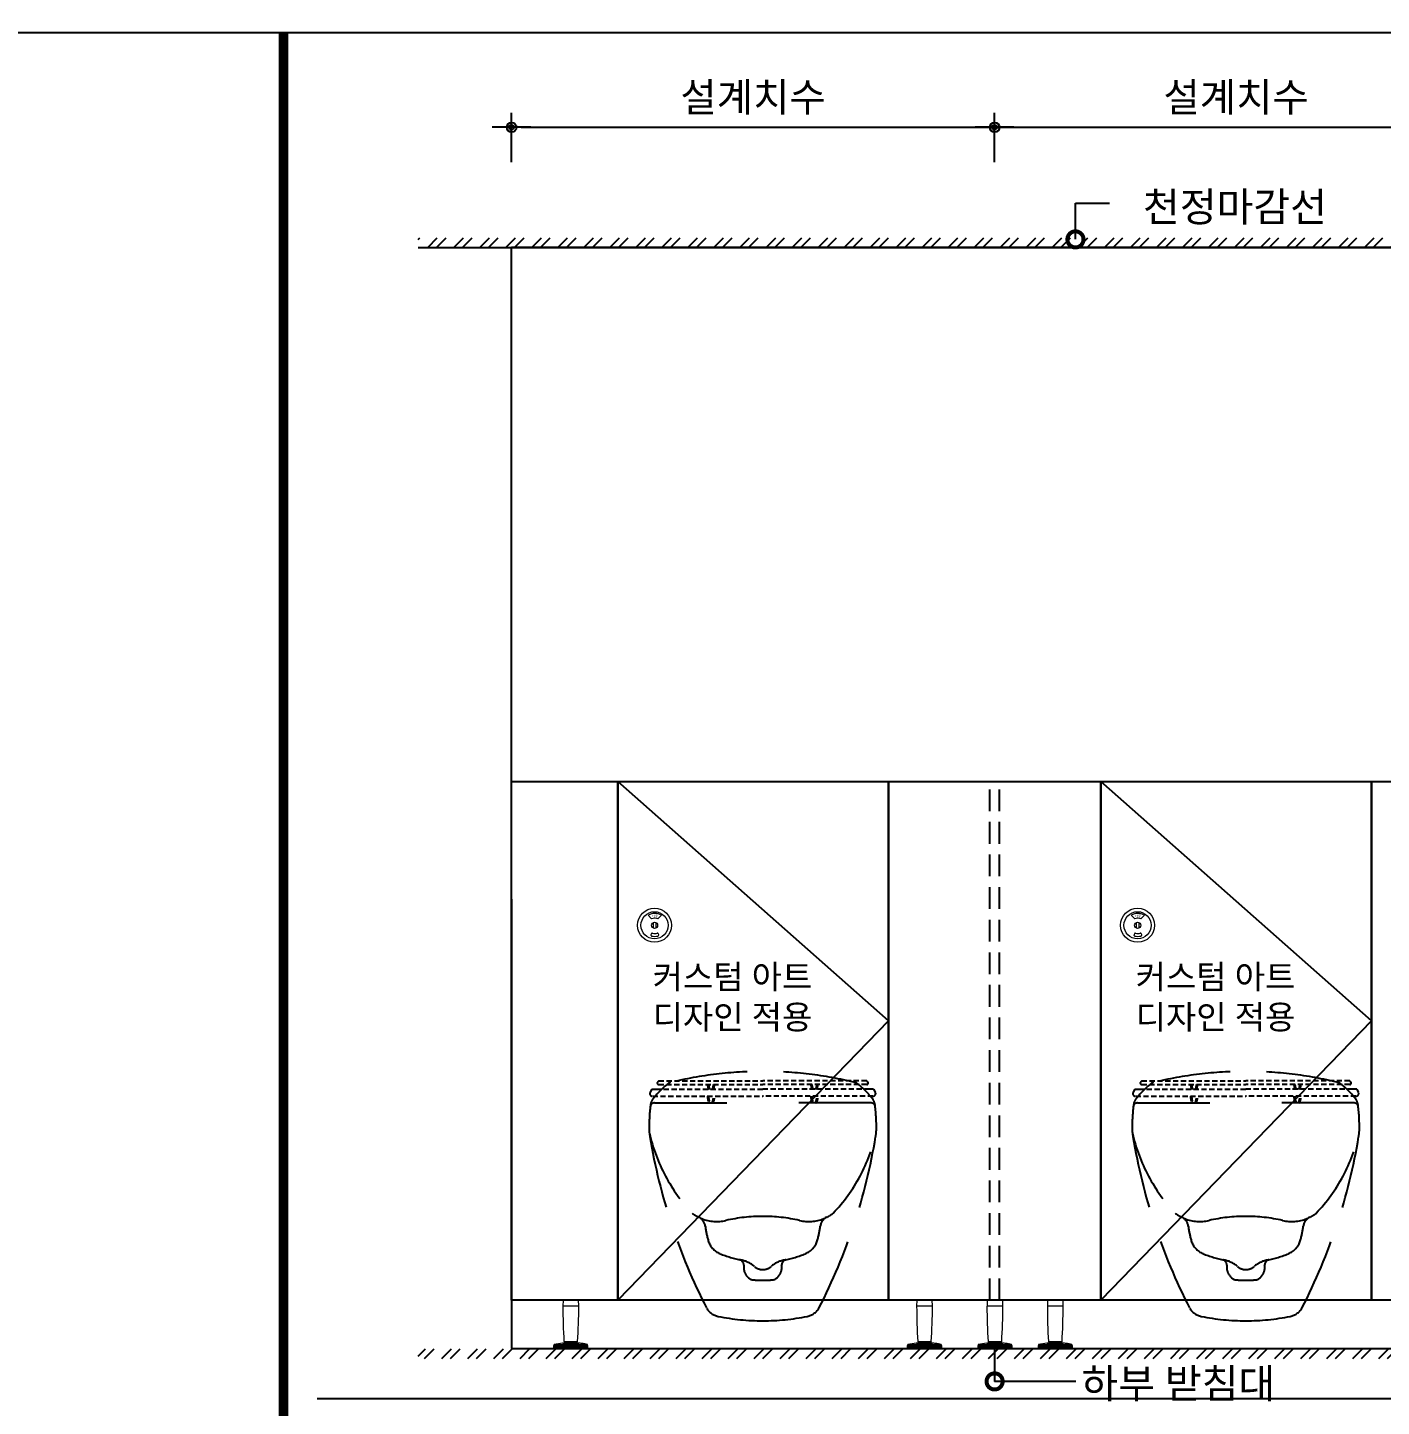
# Model space of a CAD drawing. Extents: x -256 to 8104, y -176 to 5714.
# Drawn here: x 2219 to 3621, y 4116 to 5543 of the extents above; entities that cross this region are included whole.
import ezdxf
from ezdxf.enums import TextEntityAlignment as Align

# ---------------------------------------------------------------- set-up
doc = ezdxf.new("R2010")
doc.units = 0
doc.header["$LTSCALE"] = 30
doc.linetypes.add('HIDDEN', pattern=[0.375, 0.25, -0.125])
doc.layers.get('0').update_dxf_attribs({"linetype": 'CONTINUOUS'})
doc.layers.get('DEFPOINTS').update_dxf_attribs({"linetype": 'CONTINUOUS'})
for name, color, linetype in [('curior-0Line', 252, 'CONTINUOUS'), ('DIM', 7, 'CONTINUOUS'), ('FIN', 5, 'CONTINUOUS'), ('HAT', 8, 'CONTINUOUS'), ('HID', 9, 'HIDDEN'), ('문자', 3, 'CONTINUOUS'), ('부자재', 4, 'CONTINUOUS'), ('잠금쇠(회전형)', 4, 'CONTINUOUS'), ('치수', 1, 'CONTINUOUS'), ('판넬', 2, 'CONTINUOUS'), ('해치', 8, 'CONTINUOUS')]:
    doc.layers.add(name, color=color, linetype=linetype)
doc.styles.add('HDW', font='gulim.ttc')
doc.styles.add('돋움', font='malgun.ttf')
doc.dimstyles.new('10', dxfattribs={"dimscale": 10, "dimtxt": 3, "dimasz": 1, "dimexe": 1.5, "dimexo": 2, "dimgap": 1, "dimtad": 1, "dimdec": 0, "dimlunit": 6, "dimtxsty": '돋움', "dimblk": 'DIMDOT', "dimcen": -1, "dimdle": 1.5, "dimclrt": 3, "dimazin": 3, "dimtfac": 1, "dimtdec": 0, "dimtix": 1, "dimtmove": 2, "dimatfit": 3, "dimldrblk": 'DIMDOT', "dimarcsym": 0})

# ---------------------------------------------------------------- blocks, each defined once
blk = doc.blocks.new('DIMDOT')
at = {"linetype": 'Continuous'}
blk.add_line((-2, 0), (2, 0), dxfattribs=at)
for radius in [0.5, 0.25]:
    blk.add_circle((0, 0), radius, dxfattribs=at)
blk = doc.blocks.new('*D557')
at = {"layer": 'DEFPOINTS', "color": 0}
for p in [(11575.8, -1249.7), (11075.8, -1306), (11575.8, -1306)]:
    blk.add_point(p, dxfattribs=at)
at = {"layer": 'DIM', "color": 0, "lineweight": -2, "ltscale": 10}
for p, q in [((11075.8, -1286), (11075.8, -1234.7)), ((11575.8, -1286), (11575.8, -1234.7)), ((11085.8, -1249.7), (11565.8, -1249.7))]:
    blk.add_line(p, q, dxfattribs=at)
at = {"layer": 'DIM', "color": 0, "lineweight": -2, "xscale": 10, "yscale": 10, "zscale": 10, "rotation": 180}
blk.add_blockref('DIMDOT', (11075.8, -1249.7), dxfattribs=at)
at = {"layer": 'DIM', "color": 0, "lineweight": -2, "xscale": 10, "yscale": 10, "zscale": 10}
blk.add_blockref('DIMDOT', (11575.8, -1249.7), dxfattribs=at)
at = {"layer": 'DIM', "color": 3, "insert": (11325.8, -1220.1), "char_height": 30, "attachment_point": 5, "style": '돋움'}
blk.add_mtext('설계치수', dxfattribs=at)
blk = doc.blocks.new('*D558')
at = {"layer": 'DEFPOINTS', "color": 0}
for p in [(12075.8, -1249.7), (11575.8, -1306), (12075.8, -1306)]:
    blk.add_point(p, dxfattribs=at)
at = {"layer": 'DIM', "color": 0, "lineweight": -2, "ltscale": 10}
for p, q in [((11575.8, -1286), (11575.8, -1234.7)), ((12075.8, -1286), (12075.8, -1234.7)), ((11585.8, -1249.7), (12065.8, -1249.7))]:
    blk.add_line(p, q, dxfattribs=at)
at = {"layer": 'DIM', "color": 0, "lineweight": -2, "xscale": 10, "yscale": 10, "zscale": 10, "rotation": 180}
blk.add_blockref('DIMDOT', (11575.8, -1249.7), dxfattribs=at)
at = {"layer": 'DIM', "color": 0, "lineweight": -2, "xscale": 10, "yscale": 10, "zscale": 10}
blk.add_blockref('DIMDOT', (12075.8, -1249.7), dxfattribs=at)
at = {"layer": 'DIM', "color": 3, "insert": (11825.8, -1220.1), "char_height": 30, "attachment_point": 5, "style": '돋움'}
blk.add_mtext('설계치수', dxfattribs=at)
blk = doc.blocks.new('A$C460A2A32')
at = {"color": 0}
for p, q in [((2.8, 20), (0.5, 16)), ((2.8, 20), (8.6, 20)), ((8.6, 20), (162.3, 20)), ((12.8, 32), (11.2, 30.4)), ((12.6, 27), (162.3, 27)), ((12.8, 32), (162.3, 32)), ((311.8, 32), (162.3, 32)), ((312, 27), (162.3, 27)), ((316, 20), (162.3, 20)), ((311.8, 32), (313.4, 30.4)), ((321.8, 20), (316, 20)), ((321.8, 20), (324.1, 16)), ((3.9, 10), (162.3, 10)), ((320.7, 10), (162.3, 10))]:
    blk.add_line(p, q, dxfattribs=at)
for centre, radius, start, end in [((12.6, 29), 2, 135, 270), ((108.9, 28.2), 26, 182.6717, 198.4118), ((107.4, 28.2), 23, 183.0205, 200.9186), ((68.6, 28.2), 23, 339.0814, 356.9795), ((67.1, 28.2), 26, 341.5882, 357.3283), ((257.5, 28.2), 26, 182.6717, 198.4118), ((256, 28.2), 23, 183.0205, 200.9186), ((217.2, 28.2), 23, 339.0814, 356.9795), ((215.7, 28.2), 26, 341.5882, 357.3283), ((312, 29), 2, 270, 45), ((3.9, 14), 4, 150.0107, 270), ((108.9, 10), 26, 180, 202.6199), ((107.4, 10), 23, 180, 205.7715), ((68.6, 10), 23, 334.2285, 0), ((67.1, 10), 26, 337.3801, 0), ((257.5, 10), 26, 180, 202.6199), ((256, 10), 23, 180, 205.7715), ((217.2, 10), 23, 334.2285, 0), ((215.7, 10), 26, 337.3801, 0), ((320.7, 14), 4, 270, 29.9893)]:
    blk.add_arc(centre, radius, start, end, dxfattribs=at)
blk = doc.blocks.new('_DOTSMALL')
at = {"color": 0, "linetype": 'ByBlock', "const_width": 0.5}
blk.add_lwpolyline([(-0.0625, 0, 1), (0.0625, 0, 1)], format="xyb", close=True, dxfattribs=at)
blk = doc.blocks.new('A$C63EC304E')
at = {"layer": '치수', "color": 1, "xscale": 2.5, "yscale": 2.5, "zscale": 2.5, "rotation": 234.3098741996962}
blk.add_blockref('_DOTSMALL', (0.31, 0.31), dxfattribs=at)
blk = doc.blocks.new('A$C2BC9653E')
at = {"layer": '치수', "xscale": 0.3333333333333333, "yscale": 0.3333333333333333, "zscale": 0.3333333333333333}
blk.add_blockref('A$C63EC304E', (0, 0), dxfattribs=at)
blk = doc.blocks.new('A$C7FC71301')
at = {"layer": '치수', "rotation": 180}
blk.add_blockref('A$C2BC9653E', (0.208, 0.208), dxfattribs=at)
blk = doc.blocks.new('A$C4A20372B')
at = {"layer": '치수'}
blk.add_blockref('A$C7FC71301', (0, 0), dxfattribs=at)
blk = doc.blocks.new('A$C566469F5')
at = {"layer": '치수'}
blk.add_blockref('A$C4A20372B', (0, 0), dxfattribs=at)
blk = doc.blocks.new('A$C7E317CD4')
at = {"layer": '해치', "xscale": 2, "yscale": 2, "zscale": 2}
blk.add_blockref('A$C566469F5', (0, 0), dxfattribs=at)
blk = doc.blocks.new('A$C601D7F27')
at = {"layer": '치수'}
blk.add_blockref('A$C7E317CD4', (0, 0), dxfattribs=at)
blk = doc.blocks.new('A$C38802C08')
at = {"layer": '치수'}
blk.add_blockref('A$C601D7F27', (0, 0), dxfattribs=at)
blk = doc.blocks.new('CRAYON_21', base_point=(8355.6, -6689.9))
at = {"layer": 'HAT'}
h = blk.add_hatch(dxfattribs=at)
h.set_pattern_fill('ANSI32', color=256, scale=2, style=0)
h.set_pattern_definition([(45, (-260.285, -7007.093), (-13.470384, 13.470384), []), (45, (-251.305, -7007.093), (-13.470384, 13.470384), [])])
h.paths.add_polyline_path([(10979.1, -1364.1), (12672.7, -1364.1), (12672.7, -1374.1), (10979.1, -1374.1)])
h = blk.add_hatch(dxfattribs=at)
h.set_pattern_fill('ANSI32', color=256, scale=2, style=0)
h.set_pattern_definition([(45, (-260.285, -6825.113), (-13.470384, 13.470384), []), (45, (-251.305, -6825.113), (-13.470384, 13.470384), [])])
h.paths.add_polyline_path([(10979.1, -2524.4), (12672.7, -2524.4), (12672.7, -2514.4), (10979.1, -2514.4)])
at = {"color": 2}
blk.add_line((10979.1, -1374.1), (12672.7, -1374.1), dxfattribs=at)
for p, q in [((11075.8, -2035.2), (11075.8, -1374.1)), ((11075.8, -2049), (11075.8, -2513.9)), ((11075.8, -2513.9), (12575.8, -2513.9))]:
    blk.add_line(p, q)
at = {"color": 8}
blk.add_line((10874.4, -2565.7), (14222.2, -2565.7), dxfattribs=at)
at = {"color": 2}
for points in [[(8354.9, -1151.5), (15607.2, -1151.5), (15607.2, -6689.8), (8354.9, -6689.8)], [(8354.9, -1151.5), (15607.2, -1151.5), (15607.2, -6689.8), (8354.9, -6689.8)], [(8354.9, -1151.5), (16336.8, -1151.5), (16336.8, -6689.8), (8354.9, -6689.8)]]:
    blk.add_lwpolyline(points, close=True, dxfattribs=at)
at = {"color": 8, "const_width": 10}
blk.add_lwpolyline([(10839.7, -3920.6), (10839.7, -1151.5)], dxfattribs=at)
at = {"layer": 'FIN', "color": 4, "linetype": 'Continuous', "lineweight": 15}
for p, q in [((11129.1, -2464.2), (11129.1, -2464.2)), ((11129.2, -2463.9), (11145.1, -2463.9)), ((11145.3, -2469.7), (11145.2, -2464.1)), ((11495.2, -2464.2), (11495.2, -2464.2)), ((11495.3, -2463.9), (11511.2, -2463.9)), ((11511.4, -2469.7), (11511.3, -2464.1)), ((11568.1, -2464.2), (11568.1, -2464.2)), ((11568.2, -2463.9), (11584.1, -2463.9)), ((11584.3, -2469.7), (11584.2, -2464.1)), ((11630.5, -2464.2), (11630.5, -2464.2)), ((11630.6, -2463.9), (11646.5, -2463.9)), ((11646.7, -2469.7), (11646.6, -2464.1)), ((11129.2, -2470), (11145, -2470)), ((11495.4, -2470), (11511.1, -2470)), ((11568.2, -2470), (11584, -2470)), ((11630.7, -2470), (11646.5, -2470)), ((11119.9, -2510), (11119.3, -2511.2)), ((11119.3, -2511.2), (11119.3, -2512.4)), ((11130.1, -2506.8), (11130.7, -2507.4)), ((11143.6, -2507.4), (11130.7, -2507.4)), ((11131.6, -2507.7), (11131, -2508.3)), ((11143.3, -2508.3), (11131, -2508.3)), ((11131.6, -2507.4), (11131.6, -2507.7)), ((11131.6, -2507.7), (11142.7, -2507.7)), ((11142.7, -2507.7), (11142.7, -2507.4)), ((11143.3, -2508.3), (11142.7, -2507.7)), ((11143.6, -2507.4), (11144.2, -2506.8)), ((11154.9, -2511.2), (11154.4, -2510)), ((11154.9, -2512.4), (11154.9, -2511.2)), ((11486, -2510), (11485.4, -2511.2)), ((11485.4, -2511.2), (11485.4, -2512.4)), ((11496.2, -2506.8), (11496.8, -2507.4)), ((11509.7, -2507.4), (11496.8, -2507.4)), ((11497.7, -2507.7), (11497.1, -2508.3)), ((11509.4, -2508.3), (11497.1, -2508.3)), ((11497.7, -2507.4), (11497.7, -2507.7)), ((11497.7, -2507.7), (11508.8, -2507.7)), ((11508.8, -2507.7), (11508.8, -2507.4)), ((11509.4, -2508.3), (11508.8, -2507.7)), ((11509.7, -2507.4), (11510.3, -2506.8)), ((11521.1, -2511.2), (11520.5, -2510)), ((11521.1, -2512.4), (11521.1, -2511.2)), ((11558.9, -2510), (11558.3, -2511.2)), ((11558.3, -2511.2), (11558.3, -2512.4)), ((11569.1, -2506.8), (11569.7, -2507.4)), ((11582.6, -2507.4), (11569.7, -2507.4)), ((11570.6, -2507.7), (11570, -2508.3)), ((11582.3, -2508.3), (11570, -2508.3)), ((11570.6, -2507.4), (11570.6, -2507.7)), ((11570.6, -2507.7), (11581.7, -2507.7)), ((11581.7, -2507.7), (11581.7, -2507.4)), ((11582.3, -2508.3), (11581.7, -2507.7)), ((11582.6, -2507.4), (11583.2, -2506.8)), ((11593.9, -2511.2), (11593.4, -2510)), ((11593.9, -2512.4), (11593.9, -2511.2)), ((11621.3, -2510), (11620.8, -2511.2)), ((11620.8, -2511.2), (11620.8, -2512.4)), ((11631.5, -2506.8), (11632.1, -2507.4)), ((11645, -2507.4), (11632.1, -2507.4)), ((11633, -2507.7), (11632.4, -2508.3)), ((11644.7, -2508.3), (11632.4, -2508.3)), ((11633, -2507.4), (11633, -2507.7)), ((11633, -2507.7), (11644.1, -2507.7)), ((11644.1, -2507.7), (11644.1, -2507.4)), ((11644.7, -2508.3), (11644.1, -2507.7)), ((11645, -2507.4), (11645.6, -2506.8)), ((11656.4, -2511.2), (11655.8, -2510)), ((11656.4, -2512.4), (11656.4, -2511.2)), ((11119.3, -2512.4), (11119.3, -2513.9)), ((11119.3, -2513.9), (11154.9, -2513.9)), ((11154.9, -2513.9), (11154.9, -2512.4)), ((11485.4, -2512.4), (11485.4, -2513.9)), ((11485.4, -2513.9), (11521.1, -2513.9)), ((11521.1, -2513.9), (11521.1, -2512.4)), ((11558.3, -2512.4), (11558.3, -2513.9)), ((11558.3, -2513.9), (11593.9, -2513.9)), ((11593.9, -2513.9), (11593.9, -2512.4)), ((11620.8, -2512.4), (11620.8, -2513.9)), ((11620.8, -2513.9), (11656.4, -2513.9)), ((11656.4, -2513.9), (11656.4, -2512.4))]:
    blk.add_line(p, q, dxfattribs=at)
at = {"layer": 'FIN', "linetype": 'Continuous', "lineweight": 15}
for p, q in [((11145.3, -2470.3), (11128.9, -2470.3)), ((11129, -2469.7), (11145.3, -2469.7)), ((11495.1, -2469.7), (11511.4, -2469.7)), ((11511.4, -2470.3), (11495.1, -2470.3)), ((11584.3, -2470.3), (11567.9, -2470.3)), ((11568, -2469.7), (11584.3, -2469.7)), ((11630.4, -2469.7), (11646.7, -2469.7)), ((11646.8, -2470.3), (11630.4, -2470.3)), ((11154.9, -2511.2), (11119.3, -2511.2)), ((11119.9, -2510), (11154.4, -2510)), ((11145.7, -2508.5), (11128.6, -2508.5)), ((11128.8, -2508.5), (11145.4, -2508.5)), ((11130.1, -2506.8), (11144.2, -2506.8)), ((11521.1, -2511.2), (11485.4, -2511.2)), ((11486, -2510), (11520.5, -2510)), ((11511.8, -2508.5), (11494.7, -2508.5)), ((11494.9, -2508.5), (11511.6, -2508.5)), ((11496.2, -2506.8), (11510.3, -2506.8)), ((11593.9, -2511.2), (11558.3, -2511.2)), ((11558.9, -2510), (11593.4, -2510)), ((11584.7, -2508.5), (11567.6, -2508.5)), ((11567.8, -2508.5), (11584.4, -2508.5)), ((11569.1, -2506.8), (11583.2, -2506.8)), ((11656.4, -2511.2), (11620.8, -2511.2)), ((11621.3, -2510), (11655.8, -2510)), ((11647.1, -2508.5), (11630, -2508.5)), ((11630.3, -2508.5), (11646.9, -2508.5)), ((11631.5, -2506.8), (11645.6, -2506.8)), ((11154.9, -2512.4), (11119.3, -2512.4)), ((11119.3, -2512.4), (11154.9, -2512.4)), ((11120.8, -2514), (11120.8, -2513.9)), ((11120.8, -2514), (11120.8, -2513.9)), ((11122, -2514), (11120.8, -2514)), ((11120.8, -2514), (11120.8, -2514)), ((11122, -2514), (11122, -2513.9)), ((11122, -2514), (11122, -2513.9)), ((11122, -2514), (11122, -2514)), ((11139.2, -2514), (11139.2, -2513.9)), ((11139.8, -2514), (11139.2, -2514)), ((11139.8, -2514), (11139.8, -2513.9)), ((11140.6, -2514), (11140.6, -2513.9)), ((11140.6, -2514), (11140.6, -2513.9)), ((11140.6, -2514), (11140.6, -2513.9)), ((11140.7, -2514), (11140.7, -2513.9)), ((11140.9, -2514), (11140.7, -2514)), ((11140.9, -2514), (11140.9, -2513.9)), ((11141, -2514), (11140.9, -2514)), ((11141, -2514), (11141, -2513.9)), ((11141.1, -2514), (11141, -2514)), ((11141.1, -2514), (11141.1, -2513.9)), ((11141.1, -2514), (11141.1, -2513.9)), ((11141.1, -2514), (11141.1, -2513.9)), ((11141.1, -2514), (11141.1, -2514)), ((11141.1, -2514), (11141.1, -2514)), ((11141.3, -2514), (11141.3, -2513.9)), ((11141.5, -2514), (11141.5, -2513.9)), ((11141.5, -2514), (11141.5, -2513.9)), ((11141.6, -2514), (11141.6, -2513.9)), ((11141.7, -2514), (11141.6, -2514)), ((11141.6, -2514), (11141.6, -2514)), ((11141.7, -2514), (11141.7, -2513.9)), ((11141.8, -2514), (11141.7, -2514)), ((11141.8, -2514), (11141.8, -2513.9)), ((11152, -2514), (11152, -2513.9)), ((11152.2, -2514), (11152.2, -2513.9)), ((11152.7, -2514), (11152.7, -2513.9)), ((11153.1, -2514), (11153.1, -2513.9)), ((11153.3, -2514), (11153.3, -2513.9)), ((11521.1, -2512.4), (11485.4, -2512.4)), ((11485.4, -2512.4), (11521.1, -2512.4)), ((11486.9, -2514), (11486.9, -2513.9)), ((11486.9, -2514), (11486.9, -2513.9)), ((11488.1, -2514), (11486.9, -2514)), ((11486.9, -2514), (11486.9, -2514)), ((11488.1, -2514), (11488.1, -2513.9)), ((11488.1, -2514), (11488.1, -2513.9)), ((11488.1, -2514), (11488.1, -2514)), ((11505.3, -2514), (11505.3, -2513.9)), ((11505.9, -2514), (11505.3, -2514)), ((11505.9, -2514), (11505.9, -2513.9)), ((11506.7, -2514), (11506.7, -2513.9)), ((11506.7, -2514), (11506.7, -2513.9)), ((11506.7, -2514), (11506.7, -2513.9)), ((11506.8, -2514), (11506.8, -2513.9)), ((11507, -2514), (11506.8, -2514)), ((11507, -2514), (11507, -2513.9)), ((11507.1, -2514), (11507, -2514)), ((11507.1, -2514), (11507.1, -2513.9)), ((11507.2, -2514), (11507.1, -2514)), ((11507.2, -2514), (11507.2, -2513.9)), ((11507.2, -2514), (11507.2, -2513.9)), ((11507.2, -2514), (11507.2, -2514)), ((11507.3, -2514), (11507.2, -2514)), ((11507.3, -2514), (11507.3, -2513.9)), ((11507.4, -2514), (11507.4, -2513.9)), ((11507.7, -2514), (11507.7, -2513.9)), ((11507.7, -2514), (11507.7, -2513.9)), ((11507.8, -2514), (11507.7, -2514)), ((11507.8, -2514), (11507.8, -2513.9)), ((11507.8, -2514), (11507.8, -2513.9)), ((11507.8, -2514), (11507.8, -2514)), ((11507.9, -2514), (11507.8, -2514)), ((11507.9, -2514), (11507.9, -2513.9)), ((11518.1, -2514), (11518.1, -2513.9)), ((11518.3, -2514), (11518.3, -2513.9)), ((11518.8, -2514), (11518.8, -2513.9)), ((11519.2, -2514), (11519.2, -2513.9)), ((11519.4, -2514), (11519.4, -2513.9)), ((11593.9, -2512.4), (11558.3, -2512.4)), ((11558.3, -2512.4), (11593.9, -2512.4)), ((11559.8, -2514), (11559.8, -2513.9)), ((11559.8, -2514), (11559.8, -2513.9)), ((11561, -2514), (11559.8, -2514)), ((11559.8, -2514), (11559.8, -2514)), ((11561, -2514), (11561, -2513.9)), ((11561, -2514), (11561, -2513.9)), ((11561, -2514), (11561, -2514)), ((11578.2, -2514), (11578.2, -2513.9)), ((11578.8, -2514), (11578.2, -2514)), ((11578.8, -2514), (11578.8, -2513.9)), ((11579.6, -2514), (11579.6, -2513.9)), ((11579.6, -2514), (11579.6, -2513.9)), ((11579.6, -2514), (11579.6, -2513.9)), ((11579.7, -2514), (11579.7, -2513.9)), ((11579.9, -2514), (11579.7, -2514)), ((11579.9, -2514), (11579.9, -2513.9)), ((11580, -2514), (11579.9, -2514)), ((11580, -2514), (11580, -2513.9)), ((11580.1, -2514), (11580, -2514)), ((11580.1, -2514), (11580.1, -2513.9)), ((11580.1, -2514), (11580.1, -2513.9)), ((11580.1, -2514), (11580.1, -2513.9)), ((11580.1, -2514), (11580.1, -2514)), ((11580.1, -2514), (11580.1, -2514)), ((11580.3, -2514), (11580.3, -2513.9)), ((11580.5, -2514), (11580.5, -2513.9)), ((11580.5, -2514), (11580.5, -2513.9)), ((11580.6, -2514), (11580.6, -2513.9)), ((11580.7, -2514), (11580.6, -2514)), ((11580.6, -2514), (11580.6, -2514)), ((11580.7, -2514), (11580.7, -2513.9)), ((11580.7, -2514), (11580.7, -2513.9)), ((11580.7, -2514), (11580.7, -2514)), ((11591, -2514), (11591, -2513.9)), ((11591.2, -2514), (11591.2, -2513.9)), ((11591.6, -2514), (11591.6, -2513.9)), ((11592.1, -2514), (11592.1, -2513.9)), ((11592.3, -2514), (11592.3, -2513.9)), ((11656.4, -2512.4), (11620.8, -2512.4)), ((11620.8, -2512.4), (11656.4, -2512.4)), ((11622.2, -2514), (11622.2, -2513.9)), ((11622.2, -2514), (11622.2, -2513.9)), ((11623.5, -2514), (11622.2, -2514)), ((11622.2, -2514), (11622.2, -2514)), ((11623.5, -2514), (11623.5, -2513.9)), ((11623.5, -2514), (11623.5, -2513.9)), ((11623.5, -2514), (11623.5, -2514)), ((11640.6, -2514), (11640.6, -2513.9)), ((11641.2, -2514), (11640.6, -2514)), ((11641.2, -2514), (11641.2, -2513.9)), ((11642, -2514), (11642, -2513.9)), ((11642, -2514), (11642, -2513.9)), ((11642, -2514), (11642, -2513.9)), ((11642.1, -2514), (11642.1, -2513.9)), ((11642.4, -2514), (11642.1, -2514)), ((11642.4, -2514), (11642.4, -2513.9)), ((11642.5, -2514), (11642.4, -2514)), ((11642.5, -2514), (11642.5, -2513.9)), ((11642.5, -2514), (11642.5, -2513.9)), ((11642.5, -2514), (11642.5, -2514)), ((11642.6, -2514), (11642.5, -2514)), ((11642.6, -2514), (11642.6, -2513.9)), ((11642.6, -2514), (11642.6, -2513.9)), ((11642.6, -2514), (11642.6, -2514)), ((11642.8, -2514), (11642.8, -2513.9)), ((11643, -2514), (11643, -2513.9)), ((11643, -2514), (11643, -2513.9)), ((11643.1, -2514), (11643, -2514)), ((11643.1, -2514), (11643.1, -2513.9)), ((11643.1, -2514), (11643.1, -2513.9)), ((11643.1, -2514), (11643.1, -2514)), ((11643.2, -2514), (11643.1, -2514)), ((11643.2, -2514), (11643.2, -2513.9)), ((11653.5, -2514), (11653.5, -2513.9)), ((11653.7, -2514), (11653.7, -2513.9)), ((11654.1, -2514), (11654.1, -2513.9)), ((11654.5, -2514), (11654.5, -2513.9)), ((11654.7, -2514), (11654.7, -2513.9))]:
    blk.add_line(p, q, dxfattribs=at)
at = {"layer": 'FIN', "color": 4, "linetype": 'Continuous', "lineweight": 15}
for points in [[(11129.2, -2463.9, 0.124037), (11129.1, -2464.2, -0.001096), (11129.1, -2464.2), (11129, -2469.7)], [(11495.3, -2463.9, 0.124037), (11495.2, -2464.2, -0.001096), (11495.2, -2464.2), (11495.1, -2469.7)], [(11568.2, -2463.9, 0.124037), (11568.1, -2464.2, -0.001096), (11568.1, -2464.2), (11568, -2469.7)], [(11630.6, -2463.9, 0.124037), (11630.5, -2464.2, -0.001096), (11630.5, -2464.2), (11630.4, -2469.7)]]:
    blk.add_lwpolyline(points, format="xyb", dxfattribs=at)
at = {"layer": 'FIN', "color": 4, "linetype": 'Continuous', "lineweight": 15, "flags": 128}
for points in [[(11145.2, -2464.1, 0.118135), (11145.1, -2463.9, 0.118135)], [(11511.3, -2464.1, 0.118135), (11511.2, -2463.9, 0.118135)], [(11584.2, -2464.1, 0.118135), (11584.1, -2463.9, 0.118135)], [(11646.6, -2464.1, 0.118135), (11646.5, -2463.9, 0.118135)]]:
    blk.add_lwpolyline(points, format="xyb", dxfattribs=at)
at = {"layer": 'FIN', "color": 4, "linetype": 'Continuous', "lineweight": 15}
for centre, radius, start, end in [((11129.2, -2470.3), 0.292, 90, 179.3579), ((11129.2, -2469.7), 0.292, 179.2415, 270), ((11707.6, -2470.6), 578.7, 179.9718, 183.5859), ((10591.2, -2471.4), 554.1, 356.3354, 0.1097), ((11145, -2469.7), 0.292, 270, 0.7585), ((11145, -2470.3), 0.292, 0.6421, 90), ((11495.4, -2469.7), 0.292, 179.2415, 270), ((11495.4, -2470.3), 0.292, 90, 179.3579), ((12073.8, -2470.6), 578.7, 179.9718, 183.5859), ((10957.3, -2471.4), 554.1, 356.3354, 0.1097), ((11511.1, -2469.7), 0.292, 270, 0.7585), ((11511.1, -2470.3), 0.292, 0.6421, 90), ((11568.2, -2470.3), 0.292, 90, 179.3579), ((11568.2, -2469.7), 0.292, 179.2415, 270), ((12146.6, -2470.6), 578.7, 179.9718, 183.5859), ((11030.2, -2471.4), 554.1, 356.3354, 0.1097), ((11584, -2469.7), 0.292, 270, 0.7585), ((11584, -2470.3), 0.292, 0.6421, 90), ((11630.7, -2469.7), 0.292, 179.2415, 270), ((11630.7, -2470.3), 0.292, 90, 179.3579), ((12209.1, -2470.6), 578.7, 179.9718, 183.5859), ((11092.6, -2471.4), 554.1, 356.3354, 0.1097), ((11646.5, -2469.7), 0.292, 270, 0.7585), ((11646.5, -2470.3), 0.292, 0.6421, 90), ((11131.6, -2552.2), 43.8, 93.8991, 105.5006), ((11131.6, -2541.7), 33.3, 91.0115, 94.7479), ((11128.8, -2508.6), 0.175, 94.7479, 116.6788), ((11142.7, -2541.7), 33.3, 85.2521, 88.9885), ((11145.4, -2508.6), 0.175, 63.3212, 85.2521), ((11142.7, -2552.2), 43.8, 80.5831, 86.1009), ((11142.7, -2552.2), 43.8, 74.4994, 78.127), ((11497.7, -2552.2), 43.8, 93.8991, 105.5006), ((11497.7, -2541.7), 33.3, 91.0115, 94.7479), ((11495, -2508.6), 0.175, 94.7479, 116.6788), ((11508.8, -2541.7), 33.3, 85.2521, 88.9885), ((11511.5, -2508.6), 0.175, 63.3212, 85.2521), ((11508.8, -2552.2), 43.8, 80.5831, 86.1009), ((11508.8, -2552.2), 43.8, 74.4994, 78.127), ((11570.6, -2552.2), 43.8, 93.8991, 105.5006), ((11570.6, -2541.7), 33.3, 91.0115, 94.7479), ((11567.8, -2508.6), 0.175, 94.7479, 116.6788), ((11581.7, -2541.7), 33.3, 85.2521, 88.9885), ((11584.4, -2508.6), 0.175, 63.3212, 85.2521), ((11581.7, -2552.2), 43.8, 80.5831, 86.1009), ((11581.7, -2552.2), 43.8, 74.4994, 78.127), ((11633, -2552.2), 43.8, 93.8991, 105.5006), ((11630.3, -2508.6), 0.175, 94.7479, 116.6788), ((11633, -2541.7), 33.3, 91.0115, 94.7479), ((11644.1, -2541.7), 33.3, 85.2521, 88.9885), ((11646.9, -2508.6), 0.175, 63.3212, 85.2521), ((11644.1, -2552.2), 43.8, 80.5831, 86.1009), ((11644.1, -2552.2), 43.8, 74.4994, 78.127)]:
    blk.add_arc(centre, radius, start, end, dxfattribs=at)
for points, knots in [([(11149.8, -2509), (11149.8, -2509), (11149.8, -2509), (11149.9, -2509), (11149.9, -2509), (11149.9, -2509)], [0, 0, 0, 0, 0.110152, 0.664814, 1, 1, 1, 1]), ([(11149.9, -2509), (11149.9, -2509), (11150, -2509), (11150, -2509), (11150.1, -2509), (11150.2, -2509), (11150.3, -2509), (11150.3, -2509)], [0, 0, 0, 0, 0.2159727, 0.4318558, 0.6498983, 0.8698049, 1, 1, 1, 1]), ([(11150.6, -2509.1), (11150.6, -2509.1), (11150.5, -2509.1), (11150.3, -2509.1), (11150.3, -2509)], [0, 0, 0, 0, 0.585266, 1, 1, 1, 1]), ([(11150.3, -2509), (11150.3, -2509.1), (11150.3, -2509.1), (11150.3, -2509.1), (11150.3, -2509.1)], [0, 0, 0, 0, 0.495973, 1, 1, 1, 1]), ([(11150.3, -2509.1), (11150.3, -2509.1), (11150.5, -2509.1), (11150.6, -2509.1), (11150.6, -2509.1)], [0, 0, 0, 0, 0.405872, 1, 1, 1, 1]), ([(11150.6, -2509.1), (11150.6, -2509.1), (11150.6, -2509.1), (11150.6, -2509.1), (11150.6, -2509.1)], [0, 0, 0, 0, 0.517301, 1, 1, 1, 1]), ([(11150.6, -2509.1), (11150.9, -2509.2), (11151.3, -2509.3), (11151.8, -2509.4), (11152, -2509.4)], [0, 0, 0, 0, 0.470682, 1, 1, 1, 1]), ([(11152, -2509.4), (11151.8, -2509.4), (11151.3, -2509.3), (11150.9, -2509.2), (11150.6, -2509.1)], [0, 0, 0, 0, 0.528575, 1, 1, 1, 1]), ([(11152, -2509.4), (11152, -2509.4), (11152, -2509.4), (11152, -2509.4), (11152, -2509.4)], [0, 0, 0, 0, 0.529757, 1, 1, 1, 1]), ([(11516, -2509), (11516, -2509), (11516.1, -2509), (11516.2, -2509), (11516.3, -2509), (11516.4, -2509), (11516.4, -2509), (11516.4, -2509)], [0, 0, 0, 0, 0.2159727, 0.4318558, 0.6498983, 0.8698049, 1, 1, 1, 1]), ([(11516, -2509), (11516, -2509), (11516, -2509), (11516, -2509), (11516, -2509), (11516, -2509)], [0, 0, 0, 0, 0.110152, 0.664814, 1, 1, 1, 1]), ([(11516.8, -2509.1), (11516.7, -2509.1), (11516.6, -2509.1), (11516.5, -2509.1), (11516.4, -2509)], [0, 0, 0, 0, 0.585266, 1, 1, 1, 1]), ([(11516.4, -2509), (11516.4, -2509.1), (11516.4, -2509.1), (11516.4, -2509.1), (11516.4, -2509.1)], [0, 0, 0, 0, 0.495973, 1, 1, 1, 1]), ([(11516.4, -2509.1), (11516.5, -2509.1), (11516.6, -2509.1), (11516.7, -2509.1), (11516.8, -2509.1)], [0, 0, 0, 0, 0.405872, 1, 1, 1, 1]), ([(11516.8, -2509.1), (11516.8, -2509.1), (11516.8, -2509.1), (11516.8, -2509.1), (11516.8, -2509.1)], [0, 0, 0, 0, 0.517301, 1, 1, 1, 1]), ([(11516.8, -2509.1), (11517, -2509.2), (11517.5, -2509.3), (11517.9, -2509.4), (11518.2, -2509.4)], [0, 0, 0, 0, 0.470682, 1, 1, 1, 1]), ([(11518.2, -2509.4), (11517.9, -2509.4), (11517.5, -2509.3), (11517, -2509.2), (11516.8, -2509.1)], [0, 0, 0, 0, 0.528575, 1, 1, 1, 1]), ([(11518.2, -2509.4), (11518.2, -2509.4), (11518.2, -2509.4), (11518.2, -2509.4), (11518.2, -2509.4)], [0, 0, 0, 0, 0.529757, 1, 1, 1, 1]), ([(11588.8, -2509), (11588.8, -2509), (11588.8, -2509), (11588.9, -2509), (11588.9, -2509), (11588.9, -2509)], [0, 0, 0, 0, 0.110152, 0.664814, 1, 1, 1, 1]), ([(11588.9, -2509), (11588.9, -2509), (11589, -2509), (11589, -2509), (11589.1, -2509), (11589.2, -2509), (11589.3, -2509), (11589.3, -2509)], [0, 0, 0, 0, 0.2159727, 0.4318558, 0.6498983, 0.8698049, 1, 1, 1, 1]), ([(11589.6, -2509.1), (11589.6, -2509.1), (11589.5, -2509.1), (11589.3, -2509.1), (11589.3, -2509)], [0, 0, 0, 0, 0.585266, 1, 1, 1, 1]), ([(11589.3, -2509), (11589.3, -2509.1), (11589.3, -2509.1), (11589.3, -2509.1), (11589.3, -2509.1)], [0, 0, 0, 0, 0.495973, 1, 1, 1, 1]), ([(11589.3, -2509.1), (11589.3, -2509.1), (11589.5, -2509.1), (11589.6, -2509.1), (11589.6, -2509.1)], [0, 0, 0, 0, 0.405872, 1, 1, 1, 1]), ([(11589.6, -2509.1), (11589.6, -2509.1), (11589.6, -2509.1), (11589.6, -2509.1), (11589.6, -2509.1)], [0, 0, 0, 0, 0.517301, 1, 1, 1, 1]), ([(11589.6, -2509.1), (11589.9, -2509.2), (11590.3, -2509.3), (11590.8, -2509.4), (11591, -2509.4)], [0, 0, 0, 0, 0.470682, 1, 1, 1, 1]), ([(11591, -2509.4), (11590.8, -2509.4), (11590.3, -2509.3), (11589.9, -2509.2), (11589.6, -2509.1)], [0, 0, 0, 0, 0.528575, 1, 1, 1, 1]), ([(11591, -2509.4), (11591, -2509.4), (11591, -2509.4), (11591, -2509.4), (11591, -2509.4)], [0, 0, 0, 0, 0.529757, 1, 1, 1, 1]), ([(11651.3, -2509), (11651.4, -2509), (11651.4, -2509), (11651.5, -2509), (11651.6, -2509), (11651.7, -2509), (11651.7, -2509), (11651.7, -2509)], [0, 0, 0, 0, 0.2159727, 0.4318558, 0.6498983, 0.8698049, 1, 1, 1, 1]), ([(11651.3, -2509), (11651.3, -2509), (11651.3, -2509), (11651.3, -2509), (11651.3, -2509), (11651.3, -2509)], [0, 0, 0, 0, 0.110152, 0.664814, 1, 1, 1, 1]), ([(11652.1, -2509.1), (11652, -2509.1), (11651.9, -2509.1), (11651.8, -2509.1), (11651.7, -2509)], [0, 0, 0, 0, 0.585266, 1, 1, 1, 1]), ([(11651.7, -2509), (11651.7, -2509.1), (11651.7, -2509.1), (11651.7, -2509.1), (11651.7, -2509.1)], [0, 0, 0, 0, 0.495973, 1, 1, 1, 1]), ([(11651.7, -2509.1), (11651.8, -2509.1), (11651.9, -2509.1), (11652, -2509.1), (11652.1, -2509.1)], [0, 0, 0, 0, 0.405872, 1, 1, 1, 1]), ([(11652.1, -2509.1), (11652.1, -2509.1), (11652.1, -2509.1), (11652.1, -2509.1), (11652.1, -2509.1)], [0, 0, 0, 0, 0.517301, 1, 1, 1, 1]), ([(11652.1, -2509.1), (11652.3, -2509.2), (11652.8, -2509.3), (11653.2, -2509.4), (11653.5, -2509.4)], [0, 0, 0, 0, 0.470682, 1, 1, 1, 1]), ([(11653.5, -2509.4), (11653.2, -2509.4), (11652.8, -2509.3), (11652.3, -2509.2), (11652.1, -2509.1)], [0, 0, 0, 0, 0.528575, 1, 1, 1, 1]), ([(11653.5, -2509.4), (11653.5, -2509.4), (11653.5, -2509.4), (11653.5, -2509.4), (11653.5, -2509.4)], [0, 0, 0, 0, 0.529757, 1, 1, 1, 1])]:
    blk.add_open_spline(points, degree=3, knots=knots, dxfattribs=at)
for points in [[(11149.9, -2509), (11149.9, -2509)], [(11150.3, -2509), (11150.7, -2509.1)], [(11150.6, -2509.1), (11150.7, -2509.1)], [(11516, -2509), (11516, -2509)], [(11516.4, -2509), (11516.8, -2509.1)], [(11516.8, -2509.1), (11516.8, -2509.1)], [(11588.9, -2509), (11588.9, -2509)], [(11589.3, -2509), (11589.7, -2509.1)], [(11589.6, -2509.1), (11589.7, -2509.1)], [(11651.3, -2509), (11651.3, -2509)], [(11651.7, -2509), (11652.1, -2509.1)], [(11652.1, -2509.1), (11652.1, -2509.1)]]:
    blk.add_open_spline(points, degree=1, dxfattribs=at)
at = {"layer": 'FIN', "linetype": 'Continuous', "lineweight": 15}
for points, knots in [([(11140.7, -2514), (11140.7, -2514), (11140.6, -2514), (11140.6, -2514), (11140.6, -2514)], [0, 0, 0, 0, 0.561741, 1, 1, 1, 1]), ([(11140.6, -2514), (11140.6, -2514), (11140.6, -2514), (11140.6, -2514), (11140.6, -2514)], [0, 0, 0, 0, 0.557964, 1, 1, 1, 1]), ([(11141.3, -2514), (11141.3, -2514), (11141.2, -2514), (11141.2, -2514), (11141.1, -2514)], [0, 0, 0, 0, 0.560188, 1, 1, 1, 1]), ([(11141.5, -2514), (11141.5, -2514), (11141.4, -2514), (11141.4, -2514), (11141.3, -2514)], [0, 0, 0, 0, 0.559958, 1, 1, 1, 1]), ([(11152.2, -2514), (11152.1, -2514), (11152, -2514), (11152, -2514), (11152, -2514)], [0, 0, 0, 0, 0.558554, 1, 1, 1, 1]), ([(11152.4, -2514), (11152.3, -2514), (11152.2, -2514), (11152.1, -2514), (11152.1, -2514)], [0, 0, 0, 0, 0.558511, 1, 1, 1, 1]), ([(11152.7, -2514), (11152.6, -2514), (11152.4, -2514), (11152.3, -2514), (11152.2, -2514)], [0, 0, 0, 0, 0.559859, 1, 1, 1, 1]), ([(11153.1, -2514), (11153, -2514), (11152.9, -2514), (11152.7, -2514), (11152.7, -2514)], [0, 0, 0, 0, 0.558977, 1, 1, 1, 1]), ([(11153.3, -2514), (11153.3, -2514), (11153.3, -2514), (11153.1, -2514), (11153.1, -2514)], [0, 0, 0, 0, 0.559094, 1, 1, 1, 1]), ([(11506.8, -2514), (11506.8, -2514), (11506.8, -2514), (11506.7, -2514), (11506.7, -2514)], [0, 0, 0, 0, 0.561741, 1, 1, 1, 1]), ([(11506.7, -2514), (11506.7, -2514), (11506.7, -2514), (11506.7, -2514), (11506.7, -2514)], [0, 0, 0, 0, 0.557964, 1, 1, 1, 1]), ([(11507.4, -2514), (11507.4, -2514), (11507.4, -2514), (11507.3, -2514), (11507.3, -2514)], [0, 0, 0, 0, 0.560188, 1, 1, 1, 1]), ([(11507.7, -2514), (11507.6, -2514), (11507.6, -2514), (11507.5, -2514), (11507.4, -2514)], [0, 0, 0, 0, 0.559958, 1, 1, 1, 1]), ([(11518.3, -2514), (11518.3, -2514), (11518.2, -2514), (11518.1, -2514), (11518.1, -2514)], [0, 0, 0, 0, 0.558554, 1, 1, 1, 1]), ([(11518.5, -2514), (11518.4, -2514), (11518.3, -2514), (11518.3, -2514), (11518.2, -2514)], [0, 0, 0, 0, 0.558511, 1, 1, 1, 1]), ([(11518.8, -2514), (11518.7, -2514), (11518.5, -2514), (11518.4, -2514), (11518.3, -2514)], [0, 0, 0, 0, 0.559859, 1, 1, 1, 1]), ([(11519.2, -2514), (11519.1, -2514), (11519, -2514), (11518.8, -2514), (11518.8, -2514)], [0, 0, 0, 0, 0.558977, 1, 1, 1, 1]), ([(11519.4, -2514), (11519.4, -2514), (11519.4, -2514), (11519.3, -2514), (11519.2, -2514)], [0, 0, 0, 0, 0.559094, 1, 1, 1, 1]), ([(11579.7, -2514), (11579.6, -2514), (11579.6, -2514), (11579.6, -2514), (11579.6, -2514)], [0, 0, 0, 0, 0.561741, 1, 1, 1, 1]), ([(11579.6, -2514), (11579.6, -2514), (11579.6, -2514), (11579.6, -2514), (11579.6, -2514)], [0, 0, 0, 0, 0.557964, 1, 1, 1, 1]), ([(11580.3, -2514), (11580.3, -2514), (11580.2, -2514), (11580.2, -2514), (11580.1, -2514)], [0, 0, 0, 0, 0.560188, 1, 1, 1, 1]), ([(11580.5, -2514), (11580.5, -2514), (11580.4, -2514), (11580.4, -2514), (11580.3, -2514)], [0, 0, 0, 0, 0.559958, 1, 1, 1, 1]), ([(11591.2, -2514), (11591.1, -2514), (11591, -2514), (11591, -2514), (11591, -2514)], [0, 0, 0, 0, 0.558554, 1, 1, 1, 1]), ([(11591.4, -2514), (11591.3, -2514), (11591.2, -2514), (11591.1, -2514), (11591.1, -2514)], [0, 0, 0, 0, 0.558511, 1, 1, 1, 1]), ([(11591.6, -2514), (11591.6, -2514), (11591.4, -2514), (11591.3, -2514), (11591.2, -2514)], [0, 0, 0, 0, 0.559859, 1, 1, 1, 1]), ([(11592.1, -2514), (11592, -2514), (11591.9, -2514), (11591.7, -2514), (11591.6, -2514)], [0, 0, 0, 0, 0.558977, 1, 1, 1, 1]), ([(11592.3, -2514), (11592.3, -2514), (11592.3, -2514), (11592.1, -2514), (11592.1, -2514)], [0, 0, 0, 0, 0.559094, 1, 1, 1, 1]), ([(11642.1, -2514), (11642.1, -2514), (11642.1, -2514), (11642.1, -2514), (11642, -2514)], [0, 0, 0, 0, 0.561741, 1, 1, 1, 1]), ([(11642, -2514), (11642, -2514), (11642, -2514), (11642, -2514), (11642, -2514)], [0, 0, 0, 0, 0.557964, 1, 1, 1, 1]), ([(11642.8, -2514), (11642.7, -2514), (11642.7, -2514), (11642.6, -2514), (11642.6, -2514)], [0, 0, 0, 0, 0.560188, 1, 1, 1, 1]), ([(11643, -2514), (11642.9, -2514), (11642.9, -2514), (11642.8, -2514), (11642.8, -2514)], [0, 0, 0, 0, 0.559958, 1, 1, 1, 1]), ([(11653.7, -2514), (11653.6, -2514), (11653.5, -2514), (11653.5, -2514), (11653.5, -2514)], [0, 0, 0, 0, 0.558554, 1, 1, 1, 1]), ([(11653.8, -2514), (11653.8, -2514), (11653.7, -2514), (11653.6, -2514), (11653.5, -2514)], [0, 0, 0, 0, 0.558511, 1, 1, 1, 1]), ([(11654.1, -2514), (11654, -2514), (11653.8, -2514), (11653.7, -2514), (11653.7, -2514)], [0, 0, 0, 0, 0.559859, 1, 1, 1, 1]), ([(11654.5, -2514), (11654.5, -2514), (11654.3, -2514), (11654.2, -2514), (11654.1, -2514)], [0, 0, 0, 0, 0.558977, 1, 1, 1, 1]), ([(11654.7, -2514), (11654.7, -2514), (11654.7, -2514), (11654.6, -2514), (11654.5, -2514)], [0, 0, 0, 0, 0.559094, 1, 1, 1, 1])]:
    blk.add_open_spline(points, degree=3, knots=knots, dxfattribs=at)
for points in [[(11140.7, -2514), (11140.6, -2514)], [(11506.8, -2514), (11506.8, -2514)], [(11579.6, -2514), (11579.6, -2514)], [(11642.1, -2514), (11642.1, -2514)]]:
    blk.add_open_spline(points, degree=1, dxfattribs=at)
at = {"layer": 'HID', "ltscale": 3}
for p, q in [((11570.8, -2463.9), (11570.8, -1926.9)), ((11580.8, -2463.9), (11580.8, -1926.9))]:
    blk.add_line(p, q, dxfattribs=at)
at = {"layer": 'HID', "ltscale": 10}
for p, q in [((11223.6, -2259.8), (11335.8, -2259.8)), ((11448, -2259.8), (11335.8, -2259.8)), ((11723.6, -2259.8), (11835.8, -2259.8)), ((11948, -2259.8), (11835.8, -2259.8))]:
    blk.add_line(p, q, dxfattribs=at)
for centre, radius, start, end in [((11293.4, -2310.6), 90, 128.0065, 143.1013), ((11241.7, -2244.4), 6, 103.9579, 128.0065), ((11335.8, -2630.2), 403.1, 76.2923, 103.7077), ((11429.9, -2244.4), 6, 51.9935, 76.0421), ((11378.2, -2310.6), 90, 36.8987, 51.9935), ((11793.4, -2310.6), 90, 128.0065, 143.1013), ((11741.7, -2244.4), 6, 103.9579, 128.0065), ((11835.8, -2630.2), 403.1, 76.2923, 103.7077), ((11929.9, -2244.4), 6, 51.9935, 76.0421), ((11878.2, -2310.6), 90, 36.8987, 51.9935), ((11398.2, -2284.3), 180, 172.4918, 181.055), ((11223.6, -2264), 4.2, 90, 173.3826), ((11228.7, -2262), 9, 143.1013, 172.4918), ((11448, -2264), 4.2, 6.6174, 90), ((11442.9, -2262), 9, 7.5082, 36.8987), ((11273.4, -2284.3), 180, 358.945, 7.5082), ((11898.2, -2284.3), 180, 172.4918, 181.055), ((11723.6, -2264), 4.2, 90, 173.3826), ((11728.7, -2262), 9, 143.1013, 172.4918), ((11948, -2264), 4.2, 6.6174, 90), ((11942.9, -2262), 9, 7.5082, 36.8987), ((11773.4, -2284.3), 180, 358.945, 7.5082), ((11260.2, -2286.8), 42, 181.055, 190.5892), ((11391.1, -2251.9), 177, 192.809, 223.5419), ((11813.2, -2196.6), 602.3, 189.3568, 207.2383), ((10858.4, -2196.6), 602.3, 332.7617, 350.6432), ((11280.5, -2251.9), 177, 316.4581, 347.191), ((11411.4, -2286.8), 42, 349.4108, 358.945), ((11760.2, -2286.8), 42, 181.055, 190.5892), ((11891.1, -2251.9), 177, 192.809, 223.5419), ((12313.2, -2196.6), 602.3, 189.3568, 207.2383), ((11358.4, -2196.6), 602.3, 332.7617, 350.6432), ((11780.5, -2251.9), 177, 316.4581, 347.191), ((11911.4, -2286.8), 42, 349.4108, 358.945), ((11288.4, -2340.6), 42, 232.3598, 243.5689), ((11264.4, -2388.9), 12, 6.9609, 63.5689), ((11288.4, -2340.6), 42, 248.0565, 282.8609), ((11335.8, -2548.2), 171, 90, 102.8609), ((11335.8, -2548.2), 171, 77.1391, 90), ((11383.2, -2340.6), 42, 257.1391, 291.9435), ((11407.2, -2388.9), 12, 116.4311, 173.0391), ((11383.2, -2340.6), 42, 296.4311, 307.6402), ((11788.4, -2340.6), 42, 232.3598, 243.5689), ((11764.4, -2388.9), 12, 6.9609, 63.5689), ((11788.4, -2340.6), 42, 248.0565, 282.8609), ((11835.8, -2548.2), 171, 90, 102.8609), ((11835.8, -2548.2), 171, 77.1391, 90), ((11883.2, -2340.6), 42, 257.1391, 291.9435), ((11907.2, -2388.9), 12, 116.4311, 173.0391), ((11883.2, -2340.6), 42, 296.4311, 307.6402), ((11366.7, -2376.4), 91.1, 186.9609, 196.5836), ((11304.9, -2376.4), 91.1, 343.4164, 353.0391), ((11866.7, -2376.4), 91.1, 186.9609, 196.5836), ((11804.9, -2376.4), 91.1, 343.4164, 353.0391), ((11299.5, -2396.4), 21, 196.5836, 247.6201), ((11372.1, -2396.4), 21, 292.3799, 343.4164), ((11799.5, -2396.4), 21, 196.5836, 247.6201), ((11872.1, -2396.4), 21, 292.3799, 343.4164), ((11335.8, -2308.3), 116.3, 247.6201, 258.9228), ((11310.3, -2427.9), 6, 0, 77.9673), ((11307.7, -2451.9), 30, 49.4621, 78.9228), ((11363.9, -2451.9), 30, 101.0772, 130.5379), ((11361.3, -2427.9), 6, 102.0327, 180), ((11335.8, -2308.3), 116.3, 281.0772, 292.3799), ((11835.8, -2308.3), 116.3, 247.6201, 258.9228), ((11810.3, -2427.9), 6, 0, 77.9673), ((11807.7, -2451.9), 30, 49.4621, 78.9228), ((11863.9, -2451.9), 30, 101.0772, 130.5379), ((11861.3, -2427.9), 6, 102.0327, 180), ((11835.8, -2308.3), 116.3, 281.0772, 292.3799), ((11329.7, -2430.3), 13.6, 169.8446, 248.5821), ((11335.8, -2419), 13.3, 229.4621, 270), ((11335.8, -2419), 13.3, 270, 310.5379), ((11341.9, -2430.3), 13.6, 291.4179, 10.1554), ((11829.7, -2430.3), 13.6, 169.8446, 248.5821), ((11835.8, -2419), 13.3, 229.4621, 270), ((11835.8, -2419), 13.3, 270, 310.5379), ((11841.9, -2430.3), 13.6, 291.4179, 10.1554), ((11335.8, -2272.3), 171, 266.2838, 270), ((11335.8, -2272.3), 171, 270, 273.7162), ((11835.8, -2272.3), 171, 266.2838, 270), ((11835.8, -2272.3), 171, 270, 273.7162), ((11293.2, -2463.1), 18, 210.6249, 258.7833), ((11335.8, -2248.3), 237, 258.7833, 270), ((11335.8, -2248.3), 237, 270, 281.2167), ((11378.4, -2463.1), 18, 281.2167, 329.3751), ((11793.2, -2463.1), 18, 210.6249, 258.7833), ((11835.8, -2248.3), 237, 258.7833, 270), ((11835.8, -2248.3), 237, 270, 281.2167), ((11878.4, -2463.1), 18, 281.2167, 329.3751)]:
    blk.add_arc(centre, radius, start, end, dxfattribs=at)
at = {"layer": '부자재', "color": 3}
blk.add_line((12575.8, -1374.1), (11075.8, -1374.1), dxfattribs=at)
blk.add_line((12575.8, -1374.1), (11075.8, -1374.1), dxfattribs=at)
at = {"layer": '잠금쇠(회전형)', "linetype": 'Continuous', "lineweight": 15}
for p, q in [((11217.2, -2065.3), (11220.8, -2069.3)), ((11230.9, -2065.3), (11227.3, -2069.3)), ((11717.2, -2065.3), (11720.8, -2069.3)), ((11730.9, -2065.3), (11727.3, -2069.3)), ((11222.4, -2073), (11222.4, -2078.8)), ((11225.1, -2073.1), (11225.1, -2078.9)), ((11722.4, -2073), (11722.4, -2078.8)), ((11725.1, -2073.1), (11725.1, -2078.9)), ((11220.5, -2084.5), (11220.1, -2085.7)), ((11227.6, -2084.5), (11228, -2085.7)), ((11720.5, -2084.5), (11720.1, -2085.7)), ((11727.6, -2084.5), (11728, -2085.7))]:
    blk.add_line(p, q, dxfattribs=at)
for centre, radius in [((11223.8, -2075.9), 17.6), ((11223.8, -2075.9), 14.1), ((11723.8, -2075.9), 17.6), ((11723.8, -2075.9), 14.1), ((11223.8, -2075.9), 3.21), ((11723.8, -2075.9), 3.21)]:
    blk.add_circle(centre, radius, dxfattribs=at)
for centre, radius, start, end in [((11224.1, -2077.7), 14.1, 61.0478, 118.9522), ((11224.1, -2075.3), 6.81, 61.8696, 118.1304), ((11724.1, -2077.7), 14.1, 61.0478, 118.9522), ((11724.1, -2075.3), 6.81, 61.8696, 118.1304), ((11221.4, -2084.9), 0.98, 72.2332, 160.8571), ((11224.1, -2076.6), 7.75, 252.2332, 287.7668), ((11226.7, -2084.9), 0.98, 19.1429, 107.7668), ((11721.4, -2084.9), 0.98, 72.2332, 160.8571), ((11724.1, -2076.6), 7.75, 252.2332, 287.7668), ((11726.7, -2084.9), 0.98, 19.1429, 107.7668), ((11221, -2086), 0.98, 160.8571, 255.4685), ((11224.1, -2074.2), 13.2, 255.4685, 284.5315), ((11227.1, -2086), 0.98, 284.5315, 19.1429), ((11721, -2086), 0.98, 160.8571, 255.4685), ((11724.1, -2074.2), 13.2, 255.4685, 284.5315), ((11727.1, -2086), 0.98, 284.5315, 19.1429)]:
    blk.add_arc(centre, radius, start, end, dxfattribs=at)
at = {"layer": '치수'}
for p, q in [((11659.5, -1365.5), (11659.5, -1328.4)), ((11659.5, -1328.4), (11694.6, -1328.4)), ((11465.8, -2174.9), (11185.8, -1926.9)), ((11965.8, -2174.9), (11685.8, -1926.9)), ((11465.8, -2174.9), (11185.8, -2463.9)), ((11965.8, -2174.9), (11685.8, -2463.9)), ((11575.8, -2513.9), (11575.8, -2548.1)), ((11659.9, -2548.1), (11575.8, -2548.1))]:
    blk.add_line(p, q, dxfattribs=at)
at = {"layer": '판넬'}
for p, q in [((11965.8, -1926.9), (11965.8, -2420.8)), ((11465.8, -2420.8), (11465.8, -2463.9)), ((11965.8, -2420.8), (11965.8, -2463.9))]:
    blk.add_line(p, q, dxfattribs=at)
at = {"layer": '판넬', "color": 3}
for p, q in [((11185.8, -2463.9), (11075.8, -2463.9)), ((11685.8, -2463.9), (11465.8, -2463.9)), ((11685.8, -2463.9), (11585.8, -2463.9)), ((12185.8, -2463.9), (11965.8, -2463.9))]:
    blk.add_line(p, q, dxfattribs=at)
at = {"layer": '판넬'}
for points in [[(11185.8, -2463.9), (11075.8, -2463.9), (11075.8, -1926.9), (11185.8, -1926.9)], [(11185.8, -1926.9), (11465.8, -1926.9), (11465.8, -2463.9), (11185.8, -2463.9)], [(11465.8, -1926.9), (11685.8, -1926.9), (11685.8, -2463.9), (11465.8, -2463.9)], [(11685.8, -1926.9), (11965.8, -1926.9), (11965.8, -2463.9), (11685.8, -2463.9)], [(11965.8, -1926.9), (12185.8, -1926.9), (12185.8, -2463.9), (11965.8, -2463.9)]]:
    blk.add_lwpolyline(points, close=True, dxfattribs=at)
at = {"layer": 'HID', "ltscale": 10, "xscale": 0.7200000000011642, "yscale": 0.7200000000011642, "zscale": 0.7200000000011642}
for p in [(11218.9, -2260.1), (11718.9, -2260.1)]:
    blk.add_blockref('A$C460A2A32', p, dxfattribs=at)
at = {"layer": '해치', "xscale": -20, "yscale": 20, "zscale": 20, "rotation": 180}
blk.add_blockref('A$C38802C08', (11655.3, -1361.6), dxfattribs=at)
at = {"layer": '해치', "xscale": -20, "yscale": 20, "zscale": 20}
blk.add_blockref('A$C38802C08', (11580, -2552.3), dxfattribs=at)
at = {"layer": 'curior-0Line', "color": 3, "char_height": 25, "width": 331.909, "attachment_point": 1}
for insert in [(11221.8, -2116.7), (11721.8, -2116.7)]:
    blk.add_mtext('{\\f맑은 고딕;커스텀 아트 \\P디자인 적용}', dxfattribs=dict(at, insert=insert))
at = {"layer": '문자', "style": '돋움'}
for s, p in [('천정마감선', (11824.6, -1331.8)), ('하부 받침대', (11766, -2549.8))]:
    blk.add_text(s, height=30.34, dxfattribs=at).set_placement(p, align=Align.MIDDLE)
at = {"layer": '잠금쇠(회전형)', "linetype": 'Continuous', "lineweight": 15, "style": 'HDW', "width": 0.659278}
for p, p2 in [((11220.9, -2067.4), (11227.1, -2067.4)), ((11720.9, -2067.4), (11727.1, -2067.4))]:
    blk.add_text('사용중', height=2.3, dxfattribs=at).set_placement(p, p2, align=Align.FIT)
at = {"layer": 'DIM', "ltscale": 10}
for base, p1, p2, picture, middle in [((11575.8, -1249.7), (11075.8, -1306), (11575.8, -1306), '*D557', (11325.8, -1220.1)), ((12075.8, -1249.7), (11575.8, -1306), (12075.8, -1306), '*D558', (11825.8, -1220.1))]:
    dim = blk.add_linear_dim(base=base, p1=p1, p2=p2, text='설계치수', dimstyle='10', override={"dimtxsty": '돋움'}, dxfattribs=at)
    dim.commit()
    dim.dimension.update_dxf_attribs({"geometry": picture, "text_midpoint": middle})

msp = doc.modelspace()

# ---------------------------------------------------------------- block references
msp.add_blockref('CRAYON_21', (0, 0))

doc.saveas('drawing.dxf')
